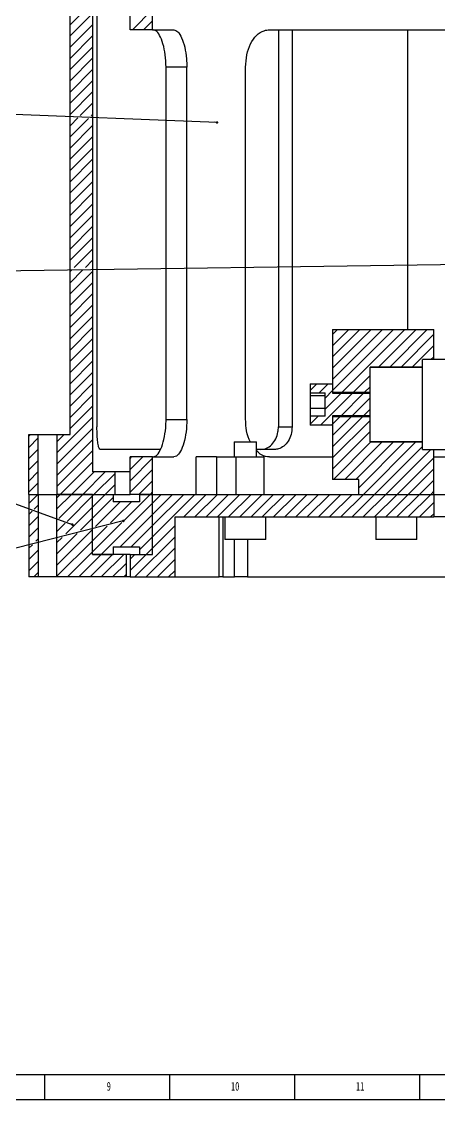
# Model space of a CAD drawing. Header units: millimetres. Extents: x -10 to 1189, y -23 to 841.
# Drawn here: x 392.6 to 559.8, y 0 to 431.4 of the extents above; entities that cross this region are included whole.
import ezdxf

# ---------------------------------------------------------------- set-up
doc = ezdxf.new("R2010")
doc.units = ezdxf.units.MM
doc.layers.add('10', color=7, linetype='Continuous')
doc.layers.add('5', color=7, linetype='Continuous')
doc.styles.add('SLDTEXTSTYLE5', font='TXT', dxfattribs={"width": 0.7})
doc.dimstyles.new('SLDDIMSTYLE0', dxfattribs={"dimtxt": 0.18, "dimasz": 1.016, "dimexe": 0, "dimexo": 0.0625, "dimgap": 0, "dimtad": 0, "dimtih": 1, "dimtoh": 1, "dimdec": 0, "dimrnd": 1e-09, "dimzin": 0, "dimdsep": 46, "dimtxsty": 'Standard', "dimblk1": 'DOT', "dimblk2": 'DOT', "dimsah": 1, "dimcen": 0.09, "dimadec": 0, "dimazin": 0, "dimtfac": 1.016, "dimtdec": 0, "dimtofl": 0, "dimtmove": 0, "dimatfit": 3, "dimldrblk": 'DOT', "dimfxl": 0, "dimfrac": 2, "dimtolj": 1, "dimtzin": 0, "dimarcsym": 0})

# ---------------------------------------------------------------- blocks, each defined once
blk = doc.blocks.new('SW_HATCH_0')
at = {"color": 0, "linetype": 'Continuous', "lineweight": 18}
for p, q in [((-150, 110.43), (-141, 119.43)), ((-150, 105.94), (-141, 114.94)), ((-125.07, 108.41), (-117, 116.49)), ((-150, 101.45), (-141, 110.45)), ((-120.58, 108.41), (-117, 112)), ((-150, 96.96), (-141, 105.96)), ((-150, 92.47), (-141, 101.47)), ((-150, 87.98), (-141, 96.98)), ((-150, 83.49), (-141, 92.49)), ((-150, 79), (-141, 88)), ((-150, 74.51), (-141, 83.51)), ((-145.96, 74.06), (-141, 79.02)), ((-141.64, 73.88), (-141, 74.53)), ((-150, 70.02), (-146.92, 73.1)), ((-150, 65.53), (-142.61, 72.92)), ((-150, 61.04), (-141, 70.04)), ((-150, 56.55), (-141, 65.55)), ((-150, 52.06), (-141, 61.06)), ((-150, 47.57), (-141, 56.57)), ((-150, 43.08), (-141, 52.08)), ((-150, 38.59), (-141, 47.59)), ((-150, 34.1), (-141, 43.1)), ((-150, 29.61), (-141, 38.61)), ((-150, 25.11), (-141, 34.11)), ((-150, 20.62), (-141, 29.62)), ((-150, 16.13), (-141, 25.13)), ((-148.39, 13.25), (-141, 20.64)), ((-143.85, 13.3), (-141, 16.15)), ((-150, 7.15), (-144.86, 12.29)), ((-150, 11.64), (-149.41, 12.24)), ((-150, 2.66), (-141, 11.66)), ((-150, -1.83), (-141, 7.17)), ((-150, -6.32), (-141, 2.68)), ((-150, -10.81), (-141, -1.81)), ((-150, -15.3), (-141, -6.3)), ((-150, -19.79), (-141, -10.79)), ((-45, -36.02), (-20.57, -11.59)), ((-45, -31.53), (-25.06, -11.59)), ((-45, -27.04), (-29.55, -11.59)), ((-45, -22.55), (-34.04, -11.59)), ((-45, -18.06), (-38.53, -11.59)), ((-45, -13.57), (-43.02, -11.59)), ((-41.28, -36.79), (-16.08, -11.59)), ((-26.59, -26.59), (-11.59, -11.59)), ((-22.1, -26.59), (-7.1, -11.59)), ((-150, -24.28), (-141, -15.28)), ((-17.61, -26.59), (-4.5, -13.48)), ((-150, -28.77), (-141, -19.77)), ((-13.11, -26.59), (-4.5, -17.97)), ((-150, -33.26), (-141, -24.26)), ((-5.62, -23.59), (-4.5, -22.46)), ((-150, -37.75), (-141, -28.75)), ((-36.79, -36.79), (-30, -30)), ((-150, -42.24), (-141, -33.24)), ((-54, -36.04), (-51.3, -33.34)), ((-50.36, -36.89), (-46.81, -33.34)), ((-32.3, -36.79), (-30, -34.49)), ((-150, -46.73), (-141, -37.73)), ((-49.84, -49.84), (-37.09, -37.09)), ((-48, -39.02), (-45, -36.02)), ((-48, -43.51), (-41.58, -37.09)), ((-41.6, -46.09), (-32.6, -37.09)), ((-150, -51.22), (-141, -42.22)), ((-37.11, -46.09), (-30, -38.98)), ((-155.25, -60.96), (-141, -46.71)), ((-54, -49.51), (-50.77, -46.28)), ((-45, -58.47), (-32.91, -46.39)), ((-45, -53.98), (-37.41, -46.39)), ((-45, -49.49), (-41.9, -46.39)), ((-32.61, -46.09), (-30, -43.47)), ((-155.25, -65.45), (-141, -51.2)), ((-45.35, -49.84), (-45, -49.49)), ((-45, -62.96), (-30, -47.96)), ((-166.5, -54.25), (-165.84, -53.59)), ((-166.5, -58.74), (-162.75, -54.99)), ((-155.25, -56.47), (-152.37, -53.59)), ((-155.25, -69.94), (-141, -55.69)), ((-45, -67.45), (-30, -52.45)), ((-166.5, -63.23), (-162.75, -59.48)), ((-155.25, -74.43), (-141, -60.18)), ((-44.64, -71.59), (-29.64, -56.59)), ((-40.15, -71.59), (-25.15, -56.59)), ((-35.66, -71.59), (-20.66, -56.59)), ((-34.5, -74.91), (-16.17, -56.59)), ((-32.68, -77.59), (-11.68, -56.59)), ((-28.19, -77.59), (-9, -58.39)), ((-23.7, -77.59), (-5.7, -59.59)), ((-166.5, -67.72), (-162.75, -63.97)), ((-153.92, -77.59), (-141, -64.67)), ((-126, -63.14), (-125.45, -62.59)), ((-126, -67.63), (-120.96, -62.59)), ((-126, -72.12), (-117, -63.12)), ((-19.21, -77.59), (-4.5, -62.87)), ((-166.5, -72.21), (-162.75, -68.46)), ((-149.43, -77.59), (-140.43, -68.59)), ((-144.94, -77.59), (-135.94, -68.59)), ((-126, -76.61), (-117, -67.61)), ((-14.72, -77.59), (-4.5, -67.36)), ((-166.5, -76.7), (-162.75, -72.95)), ((-140.45, -77.59), (-132, -69.14)), ((-122.49, -77.59), (-117, -72.1)), ((-10.23, -77.59), (-4.5, -71.85)), ((-166.5, -81.19), (-162.9, -77.59)), ((-162.9, -77.59), (-162.75, -77.44)), ((-155.25, -78.92), (-153.92, -77.59)), ((-155.25, -83.41), (-149.43, -77.59)), ((-154.5, -87.15), (-144.94, -77.59)), ((-141, -78.14), (-140.45, -77.59)), ((-141, -82.63), (-135.96, -77.59)), ((-135.96, -77.59), (-132, -73.63)), ((-128.7, -88.29), (-118, -77.59)), ((-118, -77.59), (-117, -76.59)), ((-117, -81.08), (-113.51, -77.59)), ((-117, -85.57), (-109.02, -77.59)), ((-117, -90.06), (-104.53, -77.59)), ((-117, -94.55), (-100.04, -77.59)), ((-104.55, -86.59), (-95.55, -77.59)), ((-100.06, -86.59), (-91.06, -77.59)), ((-95.57, -86.59), (-86.57, -77.59)), ((-91.08, -86.59), (-82.08, -77.59)), ((-86.59, -86.59), (-77.59, -77.59)), ((-82.1, -86.59), (-73.1, -77.59)), ((-77.61, -86.59), (-68.61, -77.59)), ((-73.11, -86.59), (-64.11, -77.59)), ((-68.62, -86.59), (-59.62, -77.59)), ((-64.13, -86.59), (-55.13, -77.59)), ((-59.64, -86.59), (-50.64, -77.59)), ((-55.15, -86.59), (-46.15, -77.59)), ((-50.66, -86.59), (-41.66, -77.59)), ((-46.17, -86.59), (-37.17, -77.59)), ((-41.68, -86.59), (-32.68, -77.59)), ((-37.19, -86.59), (-28.19, -77.59)), ((-32.7, -86.59), (-23.7, -77.59)), ((-28.21, -86.59), (-19.21, -77.59)), ((-23.72, -86.59), (-14.72, -77.59)), ((-19.23, -86.59), (-10.23, -77.59)), ((-14.74, -86.59), (-5.74, -77.59)), ((-5.74, -77.59), (-4.5, -76.34)), ((-164.35, -83.53), (-162.75, -81.93)), ((-151.22, -88.36), (-141, -78.14)), ((-141, -87.12), (-132.75, -78.87)), ((-139.81, -90.42), (-129.98, -80.59)), ((-137.51, -101.59), (-117, -81.08)), ((-133.84, -88.94), (-125.49, -80.59)), ((-10.25, -86.59), (-4.5, -80.83)), ((-166.5, -85.68), (-165.13, -84.31)), ((-151.76, -93.39), (-141, -82.63)), ((-130.02, -98.59), (-117, -85.57)), ((-5.76, -86.59), (-4.5, -85.32)), ((-166.5, -90.17), (-162.75, -86.42)), ((-155.25, -92.39), (-152, -89.13)), ((-145.79, -91.91), (-141, -87.12)), ((-141, -100.59), (-129.24, -88.83)), ((-141, -96.1), (-135.21, -90.31)), ((-125.53, -98.59), (-117, -90.06)), ((-117, -99.04), (-108, -90.04)), ((-166.5, -94.66), (-162.75, -90.91)), ((-155.25, -105.86), (-141.18, -91.79)), ((-155.25, -101.37), (-147.16, -93.28)), ((-155.25, -96.88), (-153.13, -94.76)), ((-124.06, -110.59), (-108, -94.53)), ((-122.25, -99.8), (-117, -94.55)), ((-166.5, -99.15), (-165.07, -97.72)), ((-163.7, -96.35), (-162.75, -95.4)), ((-155.25, -110.35), (-141, -96.1)), ((-119.57, -110.59), (-108, -99.02)), ((-119.55, -101.59), (-117, -99.04)), ((-166.5, -103.64), (-162.75, -99.89)), ((-151, -110.59), (-141, -100.59)), ((-146.51, -110.59), (-137.51, -101.59)), ((-142.02, -110.59), (-133.02, -101.59)), ((-137.53, -110.59), (-128.53, -101.59)), ((-133.02, -101.59), (-132.75, -101.32)), ((-126, -103.55), (-124.04, -101.59)), ((-126, -108.04), (-119.55, -101.59)), ((-115.08, -110.59), (-108, -103.51)), ((-166.5, -108.13), (-162.75, -104.38)), ((-133.04, -110.59), (-127.5, -105.05)), ((-164.47, -110.59), (-162.75, -108.87)), ((-128.55, -110.59), (-127.5, -109.54)), ((-110.59, -110.59), (-108, -108))]:
    blk.add_line(p, q, dxfattribs=at)
blk = doc.blocks.new('_Dot')
at = {"color": 0, "linetype": 'ByBlock', "lineweight": -2}
blk.add_line((-0.5, 0), (-1, 0), dxfattribs=at)
at = {"color": 0, "linetype": 'ByBlock', "const_width": 0.5}
blk.add_lwpolyline([(-0.25, 0, 1), (0.25, 0, 1)], format="xyb", close=True, dxfattribs=at)

msp = doc.modelspace()

# ---------------------------------------------------------------- linework, layer by layer
at = {"color": 7, "linetype": 'Continuous', "lineweight": 25}
for p, q in [((412.06, 266.17), (412.06, 657.67)), ((421.06, 515.17), (421.06, 251.17)), ((422.81, 497.17), (422.81, 269.17)), ((436.06, 428.17), (436.06, 461.17)), ((445.06, 428.17), (445.06, 437.17)), ((445.06, 428.17), (436.06, 428.17)), ((445.06, 428.17), (453.6, 428.17)), ((491.89, 428.17), (565.06, 428.17)), ((495.4, 428.17), (495.4, 269.17)), ((500.88, 428.17), (500.88, 269.17)), ((547, 428.17), (547, 308.17)), ((450.45, 272.17), (450.45, 413.17)), ((458.76, 413.17), (450.45, 413.17)), ((458.76, 272.17), (458.76, 413.17)), ((482.26, 272.17), (482.26, 413.17)), ((517.06, 308.17), (557.56, 308.17)), ((517.06, 308.17), (517.06, 282.97)), ((557.56, 296.17), (557.56, 308.17)), ((562.06, 296.17), (553.06, 296.17)), ((557.56, 296.17), (553.06, 296.17)), ((553.06, 260.17), (553.06, 296.17)), ((553.06, 293.17), (532.06, 293.17)), ((532.06, 293.17), (553.06, 293.17)), ((532.06, 263.17), (532.06, 293.17)), ((508.06, 286.42), (508.06, 282.86)), ((508.06, 286.42), (517.06, 286.42)), ((517.06, 286.42), (517.06, 282.67)), ((508.06, 282.86), (514.06, 282.86)), ((508.06, 282.86), (508.06, 281.74)), ((508.06, 281.74), (514.06, 281.74)), ((508.06, 281.74), (508.06, 276.69)), ((514.06, 273.47), (514.06, 282.86)), ((532.06, 282.97), (517.06, 282.97)), ((517.06, 282.67), (532.06, 282.67)), ((508.06, 276.69), (514.06, 276.69)), ((508.06, 276.69), (508.06, 273.47)), ((450.45, 272.17), (458.76, 272.17)), ((508.06, 273.47), (508.06, 269.92)), ((514.06, 273.47), (508.06, 273.47)), ((532.06, 273.67), (517.06, 273.67)), ((517.06, 273.67), (517.06, 269.92)), ((517.06, 273.37), (517.06, 248.17)), ((517.06, 273.37), (532.06, 273.37)), ((495.4, 269.17), (500.88, 269.17)), ((517.06, 269.92), (508.06, 269.92)), ((395.56, 242.17), (395.56, 266.17)), ((395.56, 266.17), (399.31, 266.17)), ((399.31, 242.17), (399.31, 266.17)), ((399.31, 266.17), (406.81, 266.17)), ((406.81, 266.17), (406.81, 242.17)), ((406.81, 266.17), (412.06, 266.17)), ((448.16, 260.17), (424.18, 260.17)), ((477.67, 263.17), (477.67, 257.17)), ((477.67, 263.17), (484.6, 263.17)), ((484.6, 263.17), (486.67, 263.17)), ((486.67, 257.17), (486.67, 263.17)), ((493.86, 260.17), (486.67, 260.17)), ((532.06, 263.17), (553.06, 263.17)), ((553.06, 263.17), (532.06, 263.17)), ((553.06, 260.17), (562.06, 260.17)), ((553.06, 260.17), (557.56, 260.17)), ((557.56, 242.17), (557.56, 260.17)), ((436.06, 242.17), (436.06, 257.17)), ((445.06, 257.17), (436.06, 257.17)), ((445.06, 242.17), (445.06, 257.17)), ((445.06, 257.17), (453.6, 257.17)), ((462.49, 242.17), (462.49, 257.17)), ((470.67, 257.17), (462.49, 257.17)), ((470.67, 257.17), (470.67, 242.17)), ((470.67, 257.17), (478.42, 257.17)), ((478.42, 257.17), (478.42, 242.17)), ((478.42, 257.17), (489.67, 257.17)), ((489.67, 242.17), (489.67, 257.17)), ((491.89, 257.17), (517.06, 257.17)), ((557.56, 257.17), (562.06, 257.17)), ((430.06, 251.17), (421.06, 251.17)), ((430.06, 242.17), (430.06, 251.17)), ((436.06, 251.17), (430.06, 251.17)), ((527.56, 248.17), (517.06, 248.17)), ((527.56, 242.17), (527.56, 248.17)), ((395.56, 242.17), (399.31, 242.17)), ((395.56, 242.17), (395.56, 209.17)), ((399.31, 242.17), (406.81, 242.17)), ((399.31, 242.17), (399.31, 209.17)), ((406.81, 242.17), (430.06, 242.17)), ((406.81, 209.17), (406.81, 242.17)), ((421.06, 242.17), (406.81, 242.17)), ((421.06, 218.17), (421.06, 242.17)), ((421.06, 242.17), (429.31, 242.17)), ((429.31, 242.17), (429.31, 239.17)), ((430.06, 242.17), (436.06, 242.17)), ((445.06, 242.17), (436.06, 242.17)), ((439.81, 242.17), (439.81, 239.17)), ((439.81, 242.17), (445.06, 242.17)), ((445.06, 218.17), (445.06, 242.17)), ((445.06, 242.17), (557.56, 242.17)), ((527.56, 242.17), (557.56, 242.17)), ((557.56, 242.17), (557.56, 233.17)), ((557.56, 242.17), (562.06, 242.17)), ((439.81, 239.17), (429.31, 239.17)), ((454.06, 209.17), (454.06, 233.17)), ((454.06, 233.17), (557.56, 233.17)), ((471.63, 209.17), (471.63, 233.17)), ((473.17, 233.17), (473.17, 209.17)), ((473.92, 233.17), (473.92, 224.17)), ((490.42, 224.17), (490.42, 233.17)), ((534.31, 233.17), (534.31, 224.17)), ((550.81, 224.17), (550.81, 233.17)), ((562.06, 233.17), (557.56, 233.17)), ((429.31, 221.17), (429.31, 218.17)), ((429.31, 221.17), (439.81, 221.17)), ((439.81, 221.17), (439.81, 218.17)), ((490.42, 224.17), (473.92, 224.17)), ((477.79, 209.17), (477.79, 224.17)), ((482.97, 224.17), (482.97, 209.17)), ((546.71, 224.17), (534.31, 224.17)), ((550.81, 224.17), (546.71, 224.17)), ((434.56, 218.17), (421.06, 218.17)), ((421.06, 218.17), (429.31, 218.17)), ((434.56, 209.17), (434.56, 218.17)), ((436.06, 218.17), (434.56, 218.17)), ((436.06, 218.17), (436.06, 209.17)), ((436.06, 218.17), (445.06, 218.17)), ((439.81, 218.17), (445.06, 218.17)), ((399.31, 209.17), (395.56, 209.17)), ((406.81, 209.17), (399.31, 209.17)), ((434.56, 209.17), (406.81, 209.17)), ((436.06, 209.17), (434.56, 209.17)), ((436.06, 209.17), (454.06, 209.17)), ((454.06, 209.17), (471.63, 209.17)), ((473.17, 209.17), (477.79, 209.17)), ((482.97, 209.17), (562.06, 209.17))]:
    msp.add_line(p, q, dxfattribs=at)
for points, knots in [([(450.45, 413.17), (450.39, 414.85), (450.26, 418.23), (449.28, 422.72), (447.92, 426.11), (446.48, 427.91), (445.61, 428.09), (445.26, 428.17)], [0, 0, 0, 0, 0.214547, 0.429095, 0.643583, 0.857835, 1, 1, 1, 1]), ([(453.6, 428.17), (454.13, 428), (455.18, 427.67), (456.74, 425.1), (457.98, 421.3), (458.67, 417.08), (458.74, 414.28), (458.76, 413.17)], [0, 0, 0, 0, 0.214484, 0.42899, 0.643108, 0.857398, 1, 1, 1, 1]), ([(482.26, 413.17), (482.36, 414.85), (482.56, 418.23), (484.15, 422.72), (486.54, 426.11), (489.27, 427.91), (491.14, 428.09), (491.89, 428.17)], [0, 0, 0, 0, 0.214532, 0.429065, 0.643531, 0.857739, 1, 1, 1, 1]), ([(445.26, 257.17), (445.79, 257.33), (446.86, 257.66), (448.42, 260.24), (449.66, 264.04), (450.35, 268.25), (450.42, 271.05), (450.45, 272.17)], [0, 0, 0, 0, 0.214504, 0.429027, 0.643198, 0.857526, 1, 1, 1, 1]), ([(458.76, 272.17), (458.7, 270.48), (458.57, 267.11), (457.6, 262.61), (456.24, 259.22), (454.81, 257.42), (453.95, 257.24), (453.6, 257.17)], [0, 0, 0, 0, 0.214532, 0.429065, 0.643531, 0.857739, 1, 1, 1, 1]), ([(484.24, 263.17), (484.04, 263.5), (483.12, 265.05), (482.44, 268.28), (482.31, 271.06), (482.26, 272.17)], [0, 0, 0, 0, 0.140859, 0.656715, 1, 1, 1, 1]), ([(424.18, 260.17), (424.01, 260.27), (423.66, 260.46), (423.26, 262.01), (422.97, 264.3), (422.83, 266.83), (422.81, 268.5), (422.81, 269.17)], [0, 0, 0, 0, 0.214635, 0.429276, 0.643809, 0.858389, 1, 1, 1, 1]), ([(488.37, 260.17), (489.15, 260.27), (490.71, 260.46), (492.82, 262.01), (494.42, 264.3), (495.27, 266.83), (495.36, 268.5), (495.4, 269.17)], [0, 0, 0, 0, 0.21464, 0.429286, 0.643831, 0.858421, 1, 1, 1, 1]), ([(500.88, 269.17), (500.8, 268.15), (500.64, 266.13), (499.41, 263.43), (497.62, 261.4), (495.65, 260.32), (494.37, 260.21), (493.86, 260.17)], [0, 0, 0, 0, 0.214648, 0.429297, 0.643928, 0.858485, 1, 1, 1, 1]), ([(491.89, 257.17), (490.75, 257.29), (488.83, 257.49), (487.29, 259.04), (486.67, 259.67)], [0, 0, 0, 0, 0.594818, 1, 1, 1, 1])]:
    msp.add_open_spline(points, degree=3, knots=knots, dxfattribs=at)
for points in [[(473.17, 209.17), (473.12, 209.17), (473.02, 209.17), (472.09, 209.17), (471.63, 209.17)], [(482.97, 209.17), (482.25, 209.17), (480.81, 209.17), (478.8, 209.17), (477.79, 209.17)]]:
    msp.add_open_spline(points, degree=3, dxfattribs=at)
at = {"layer": '5', "color": 7, "lineweight": 25}
msp.add_line((0, 10), (1179, 10), dxfattribs=at)
at = {"layer": '5'}
for p, q in [((402, 0), (402, 10)), ((452, 0), (452, 10)), ((502, 0), (502, 10)), ((552, 0), (552, 10))]:
    msp.add_line(p, q, dxfattribs=at)
at = {"layer": '5', "color": 7}
msp.add_line((0, 0), (1189, 0), dxfattribs=at)

# ---------------------------------------------------------------- block references
at = {"color": 7, "linetype": 'Continuous', "lineweight": 18}
msp.add_blockref('SW_HATCH_0', (562.06, 319.75), dxfattribs=at)

# ---------------------------------------------------------------- texts
at = {"layer": '10', "char_height": 3.5, "attachment_point": 2, "style": 'SLDTEXTSTYLE5'}
for s, insert in [('9', (427.55, 7.01)), ('10', (478.09, 7.01)), ('11', (528.09, 7.01))]:
    msp.add_mtext(s, dxfattribs=dict(at, insert=insert))

# ---------------------------------------------------------------- leaders
at = {"layer": '10'}
for points in [[(470.84, 391.07), (320.01, 396.96)], [(594.81, 334.62), (320.01, 330.63)], [(413.03, 230.06), (320.01, 263.85)], [(433.33, 231.56), (320.01, 202.97)]]:
    msp.add_leader(points, dimstyle='SLDDIMSTYLE0', dxfattribs=at)

doc.saveas('drawing.dxf')
